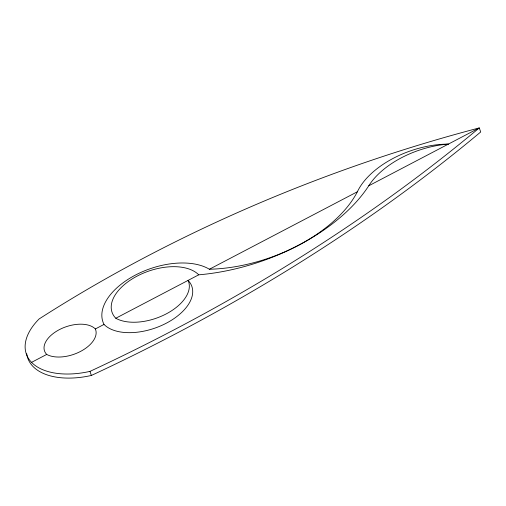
<?xml version="1.0" encoding="UTF-8"?>
<svg xmlns="http://www.w3.org/2000/svg" width="506" height="506" viewBox="0 0 506 506"><rect width="100%" height="100%" fill="white"/><g stroke="black" fill="none" stroke-linecap="round" stroke-linejoin="round"><path stroke-width="0.76" d="M31.555 362.359A68.101 38.159 -19.3 0 0 89.954 371.391A1167.848 654.328 -19.3 0 0 479.277 127.917A897.625 502.932 -19.3 0 0 39.107 318.957A68.101 38.159 -19.3 0 0 31.555 362.359L46.71 354.428A28.709 16.084 -19.3 0 0 80.555 351.417A28.709 16.084 -19.3 0 0 95.343 328.957L104.015 324.422A48.532 27.191 -19.3 0 0 166.373 323.163A48.532 27.191 -19.3 0 0 188.074 280.4A42.593 23.864 -19.3 0 1 166.215 313.903A42.593 23.864 -19.3 0 1 115.792 318.255A47.887 26.831 -19.3 0 1 137.202 276.055A47.887 26.831 -19.3 0 1 198.731 274.821A154.722 86.69 -19.3 0 0 368.754 185.791L479.277 127.917L480.7 131.984A1167.848 654.328 -19.3 0 1 91.371 375.458A68.101 38.159 -19.3 0 1 26.723 353.732M115.792 318.255L198.731 274.821M104.015 324.422A61.821 34.636 -19.3 0 1 135.406 275.087A61.821 34.636 -19.3 0 1 209.389 269.243L357.4 191.742A72.219 40.461 -19.3 0 1 448.36 144.109A71.042 39.803 -19.3 0 0 368.754 185.791M89.954 371.391L91.371 375.458M357.4 191.742A121.503 68.076 -19.3 0 1 209.389 269.243M46.71 354.428A28.083 15.73 -19.3 0 1 59.265 329.684A28.083 15.73 -19.3 0 1 95.343 328.957"/></g></svg>
